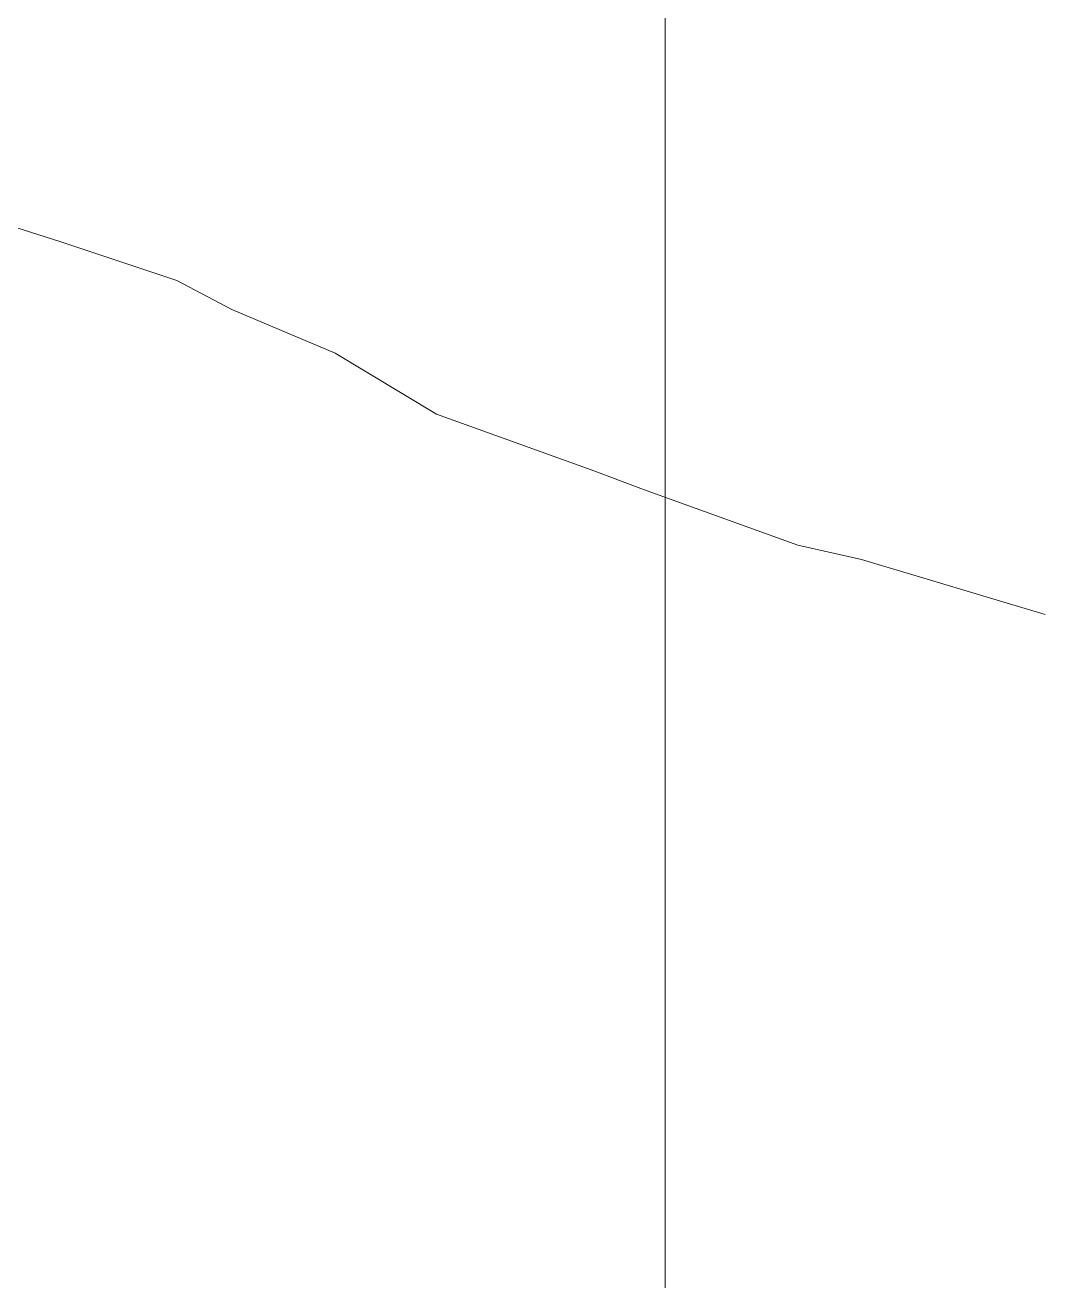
# Model space of a CAD drawing. Header units: metres. Extents: x -207 to 292, y -187 to 169.
# Drawn here: x 39.44 to 55.81, y 80.73 to 100.96 of the extents above; entities that cross this region are included whole.
import ezdxf

# ---------------------------------------------------------------- set-up
doc = ezdxf.new("R2010")
doc.units = ezdxf.units.M
doc.layers.add('C-TOPO-MAJR', color=7, linetype='Continuous', lineweight=35)
doc.layers.add('grilla', color=7, linetype='Continuous', lineweight=9)
doc.layers.add('PR10-ARQ-PL-001-Emplazamiento-C-1_dwg', color=7, linetype='Continuous', lineweight=9, true_color=0x767676)

# ---------------------------------------------------------------- blocks, each defined once
blk = doc.blocks.new('PR10-ARQ-PL-001-Emplazamiento-C-1_dwg-674643-PLANTA EMPLAZAMIENTO ACTUALIZADO')
at = {"layer": 'C-TOPO-MAJR', "color": 1, "lineweight": 9, "true_color": 0xff0000, "flags": 128}
blk.add_lwpolyline([(28.19, 101.111), (28.948, 100.894), (30.259, 100.34), (31, 100.193), (32.311, 99.638), (33.622, 99.084), (34.482, 98.99), (35.793, 98.436), (37.404, 98.324), (39.287, 97.696), (39.994, 97.474), (41.877, 96.846), (42.765, 96.377), (44.425, 95.672), (46.06, 94.694), (48.547, 93.793), (49.391, 93.481), (51.877, 92.58), (52.901, 92.351), (55.86, 91.465)], dxfattribs=at)
at = {"layer": 'grilla'}
blk.add_line((49.742, 166.258), (49.742, -186.737), dxfattribs=at)

msp = doc.modelspace()

# ---------------------------------------------------------------- linework, layer by layer
at = {"layer": 'C-TOPO-MAJR', "color": 1, "lineweight": 9, "true_color": 0xff0000, "flags": 128}
msp.add_lwpolyline([(28.19, 101.111), (28.948, 100.894), (30.259, 100.34), (31, 100.193), (32.311, 99.638), (33.622, 99.084), (34.482, 98.99), (35.793, 98.436), (37.404, 98.324), (39.287, 97.696), (39.994, 97.474), (41.877, 96.846), (42.765, 96.377), (44.425, 95.672), (46.06, 94.694), (48.547, 93.793), (49.391, 93.481), (51.877, 92.58), (52.901, 92.351), (55.86, 91.465)], dxfattribs=at)

# ---------------------------------------------------------------- block references
at = {"layer": 'PR10-ARQ-PL-001-Emplazamiento-C-1_dwg', "color": 7}
msp.add_blockref('PR10-ARQ-PL-001-Emplazamiento-C-1_dwg-674643-PLANTA EMPLAZAMIENTO ACTUALIZADO', (0, 0), dxfattribs=at)

doc.saveas('drawing.dxf')
